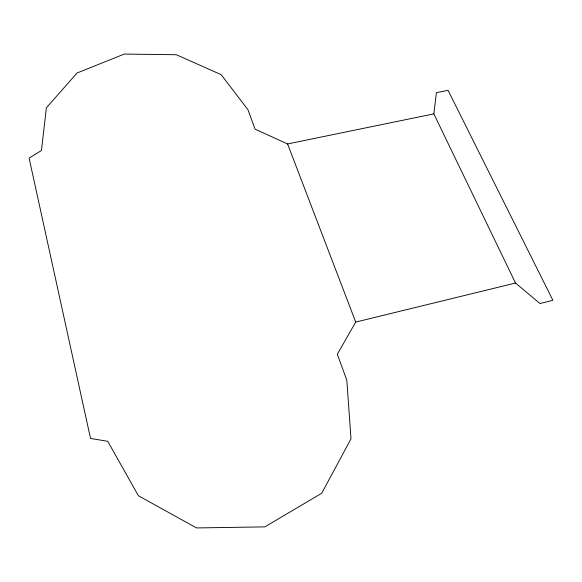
<?xml version="1.0" encoding="UTF-8"?>
<svg xmlns="http://www.w3.org/2000/svg" width="582" height="582" viewBox="0 0 582 582"><rect width="100%" height="100%" fill="white"/><g stroke="black" fill="none" stroke-linecap="round" stroke-linejoin="round"><path stroke-width="0.87" d="M433.837 113.876L436.42 92.662L448.045 90.319L552.9 300.297L539.972 303.528L515.514 283.034L433.837 113.876L287.595 143.958L255.054 129.153L247.961 109.736L221.204 74.685L176.361 54.737L124.293 54.068L77.057 73.005L46.378 107.808L41.475 150.491L29.1 158.108L90.53 438.45L107.743 441.316L138.392 495.733L196.541 527.932L264.803 526.885L321.715 493.274L350.997 438.85L346.821 380.221L337.32 354.22L355.711 322.079L515.514 283.034M287.595 143.958L355.711 322.079"/></g></svg>
